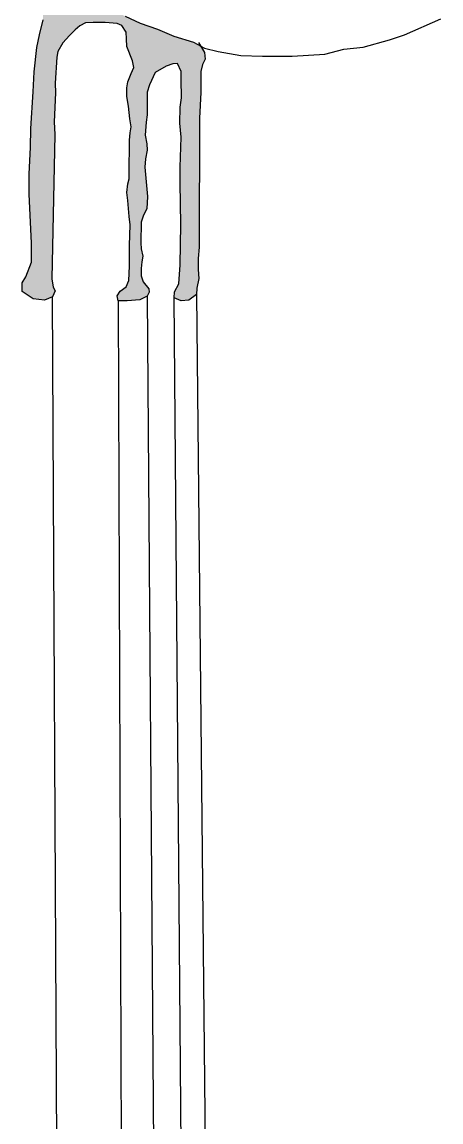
# Model space of a CAD drawing. Header units: millimetres. Extents: x 245 to 515, y 87 to 339.
# Drawn here: x 392.849 to 393.945, y 228.4 to 231.278 of the extents above; entities that cross this region are included whole.
import ezdxf

# ---------------------------------------------------------------- set-up
doc = ezdxf.new("R2010")
doc.units = ezdxf.units.MM
doc.layers.add('çziigi', color=10, linetype='Continuous')

msp = doc.modelspace()

# ---------------------------------------------------------------- hatches: boundary and pattern name
at = {"layer": 'çziigi'}
h = msp.add_hatch(color=256, dxfattribs=at)
h.dxf.hatch_style = 1
h.paths.add_polyline_path([(393.0692, 231.3213), (392.9833, 231.3824), (392.9247, 231.4344), (392.8799, 231.4827), (392.8699, 231.4926), (392.8672, 231.4822), (392.8633, 231.4576), (392.881, 231.4145), (392.8918, 231.3783), (392.9041, 231.3468), (392.9041, 231.2837), (392.8941, 231.2445), (392.8879, 231.2119), (392.8803, 231.1481), (392.8779, 231.0958), (392.8718, 231), (392.871, 230.95), (392.8672, 230.8808), (392.8672, 230.8278), (392.8734, 230.6997), (392.8734, 230.6504), (392.8588, 230.612), (392.8488, 230.5958), (392.8495, 230.5735), (392.878, 230.5543), (392.908, 230.5504), (392.9288, 230.5589), (392.9357, 230.5751), (392.9303, 230.5843), (392.9265, 230.6066), (392.9343, 230.9839), (392.9329, 231.0169), (392.9367, 231.0935), (392.9352, 231.1184), (392.9396, 231.1865), (392.9424, 231.2013), (392.9558, 231.2243), (392.9726, 231.2429), (392.9874, 231.2577), (392.9999, 231.2683), (393.0147, 231.2759), (393.0348, 231.2769), (393.0664, 231.2769), (393.0975, 231.2745), (393.1095, 231.2697), (393.121, 231.2515), (393.1224, 231.2348), (393.1234, 231.2147), (393.1378, 231.1767), (393.1411, 231.1595), (393.1339, 231.1437), (393.1258, 231.1222), (393.1234, 231.1059), (393.1234, 231.0839), (393.1272, 231.0581), (393.1311, 231.0249), (393.134, 231.0043), (393.132, 230.988), (393.1301, 230.9694), (393.1301, 230.9407), (393.1292, 230.9089), (393.1292, 230.8846), (393.1292, 230.8678), (393.1258, 230.8554), (393.1234, 230.8324), (393.1254, 230.8118), (393.1287, 230.7696), (393.1321, 230.748), (393.1306, 230.7208), (393.1297, 230.694), (393.1297, 230.6586), (393.1297, 230.6399), (393.1278, 230.6017), (393.1215, 230.5859), (393.1053, 230.5744), (393.0976, 230.5615), (393.1005, 230.5486), (393.1239, 230.5486), (393.157, 230.5514), (393.1761, 230.561), (393.1814, 230.5715), (393.1804, 230.5801), (393.1661, 230.5983), (393.1603, 230.6146), (393.1603, 230.6332), (393.1618, 230.6505), (393.1646, 230.6653), (393.1608, 230.6849), (393.1598, 230.7002), (393.1608, 230.7549), (393.1665, 230.7731), (393.1756, 230.7898), (393.1771, 230.8219), (393.1742, 230.8506), (393.1704, 230.8986), (393.1718, 230.9202), (393.1766, 230.9431), (393.1756, 230.9599), (393.1713, 230.9824), (393.1732, 231.016), (393.1761, 231.0356), (393.1761, 231.0547), (393.1761, 231.0772), (393.1761, 231.0949), (393.1819, 231.1136), (393.1972, 231.1461), (393.2259, 231.1628), (393.2436, 231.1686), (393.2556, 231.1695), (393.2647, 231.149), (393.2647, 231.1284), (393.2661, 231.0799), (393.2623, 231.056), (393.2618, 231.0139), (393.2652, 230.9771), (393.2628, 230.8985), (393.2628, 230.8573), (393.2642, 230.7485), (393.2623, 230.6428), (393.2594, 230.593), (393.2479, 230.5725), (393.2465, 230.5567), (393.2652, 230.549), (393.2848, 230.551), (393.3054, 230.5653), (393.3063, 230.5816), (393.3111, 230.6074), (393.3097, 230.6304), (393.3092, 230.6595), (393.3121, 230.6897), (393.313, 231.0265), (393.3167, 231.094), (393.3167, 231.1261), (393.3167, 231.1493), (393.3212, 231.1673), (393.3279, 231.1808), (393.3264, 231.1987), (393.3166, 231.2152), (393.2972, 231.2261), (393.2459, 231.2415), (393.2034, 231.2598), (393.1579, 231.2752), (393.1183, 231.2935)])

# ---------------------------------------------------------------- linework, layer by layer
for p, q in [((392.8941, 231.2445), (392.9041, 231.2837)), ((392.9999, 231.2683), (392.9874, 231.2577)), ((393.0147, 231.2759), (392.9999, 231.2683)), ((393.0348, 231.2769), (393.0147, 231.2759)), ((393.0664, 231.2769), (393.0348, 231.2769)), ((393.0975, 231.2745), (393.0664, 231.2769)), ((393.1095, 231.2697), (393.0975, 231.2745)), ((393.121, 231.2515), (393.1095, 231.2697)), ((393.1183, 231.2935), (393.1579, 231.2752)), ((393.1579, 231.2752), (393.2034, 231.2598)), ((393.8494, 231.2451), (393.9448, 231.2863)), ((392.8879, 231.2119), (392.8941, 231.2445)), ((392.9726, 231.2429), (392.9558, 231.2243)), ((392.9874, 231.2577), (392.9726, 231.2429)), ((393.1224, 231.2348), (393.121, 231.2515)), ((393.2034, 231.2598), (393.2459, 231.2415)), ((393.2459, 231.2415), (393.2972, 231.2261)), ((393.8105, 231.2319), (393.8494, 231.2451)), ((392.8803, 231.1481), (392.8879, 231.2119)), ((392.9558, 231.2243), (392.9424, 231.2013)), ((393.1234, 231.2147), (393.1224, 231.2348)), ((393.1378, 231.1767), (393.1234, 231.2147)), ((393.2972, 231.2261), (393.3258, 231.21)), ((393.3107, 231.2249), (393.3264, 231.1987)), ((393.3258, 231.21), (393.3617, 231.2012)), ((393.6903, 231.207), (393.7416, 231.2129)), ((393.7416, 231.2129), (393.8105, 231.2319)), ((392.9396, 231.1865), (392.9352, 231.1184)), ((392.9424, 231.2013), (392.9396, 231.1865)), ((393.3264, 231.1987), (393.3279, 231.1808)), ((393.3617, 231.2012), (393.4211, 231.1909)), ((393.4211, 231.1909), (393.4775, 231.1894)), ((393.4775, 231.1894), (393.5554, 231.1887)), ((393.5554, 231.1887), (393.6412, 231.1946)), ((393.6412, 231.1946), (393.6903, 231.207)), ((393.1339, 231.1437), (393.1411, 231.1595)), ((393.1411, 231.1595), (393.1378, 231.1767)), ((393.2259, 231.1628), (393.1972, 231.1461)), ((393.2436, 231.1686), (393.2259, 231.1628)), ((393.2556, 231.1695), (393.2436, 231.1686)), ((393.2647, 231.149), (393.2556, 231.1695)), ((393.3212, 231.1673), (393.3167, 231.1493)), ((393.3279, 231.1808), (393.3212, 231.1673)), ((392.8779, 231.0958), (392.8803, 231.1481)), ((393.1258, 231.1222), (393.1339, 231.1437)), ((393.1972, 231.1461), (393.1819, 231.1136)), ((393.2647, 231.1284), (393.2647, 231.149)), ((393.2661, 231.0799), (393.2647, 231.1284)), ((393.3167, 231.1493), (393.3167, 231.1261)), ((393.3167, 231.1261), (393.3167, 231.094)), ((392.8718, 231), (392.8779, 231.0958)), ((392.9352, 231.1184), (392.9367, 231.0935)), ((393.1234, 231.1059), (393.1258, 231.1222)), ((393.1234, 231.0839), (393.1234, 231.1059)), ((393.1819, 231.1136), (393.1761, 231.0949)), ((393.1761, 231.0949), (393.1761, 231.0772)), ((392.9367, 231.0935), (392.9329, 231.0169)), ((393.1272, 231.0581), (393.1234, 231.0839)), ((393.1761, 231.0772), (393.1761, 231.0547)), ((393.2623, 231.056), (393.2661, 231.0799)), ((393.3167, 231.094), (393.313, 231.0265)), ((393.1311, 231.0249), (393.1272, 231.0581)), ((393.1761, 231.0547), (393.1761, 231.0356)), ((393.2618, 231.0139), (393.2623, 231.056)), ((392.9329, 231.0169), (392.9343, 230.9839)), ((393.134, 231.0043), (393.1311, 231.0249)), ((393.1732, 231.016), (393.1713, 230.9824)), ((393.1761, 231.0356), (393.1732, 231.016)), ((393.2652, 230.9771), (393.2618, 231.0139)), ((393.313, 231.0265), (393.3121, 230.6897)), ((392.871, 230.95), (392.8718, 231)), ((392.9343, 230.9839), (392.9265, 230.6066)), ((393.1301, 230.9694), (393.132, 230.988)), ((393.132, 230.988), (393.134, 231.0043)), ((393.1713, 230.9824), (393.1756, 230.9599)), ((393.1301, 230.9407), (393.1301, 230.9694)), ((393.1756, 230.9599), (393.1766, 230.9431)), ((393.2628, 230.8985), (393.2652, 230.9771)), ((392.8672, 230.8808), (392.871, 230.95)), ((393.1292, 230.9089), (393.1301, 230.9407)), ((393.1766, 230.9431), (393.1718, 230.9202)), ((393.1292, 230.8846), (393.1292, 230.9089)), ((393.1718, 230.9202), (393.1704, 230.8986)), ((393.1704, 230.8986), (393.1742, 230.8506)), ((393.2628, 230.8573), (393.2628, 230.8985)), ((392.8672, 230.8278), (392.8672, 230.8808)), ((393.1258, 230.8554), (393.1292, 230.8678)), ((393.1292, 230.8678), (393.1292, 230.8846)), ((393.1234, 230.8324), (393.1258, 230.8554)), ((393.1742, 230.8506), (393.1771, 230.8219)), ((393.2642, 230.7485), (393.2628, 230.8573)), ((392.8734, 230.6997), (392.8672, 230.8278)), ((393.1254, 230.8118), (393.1234, 230.8324)), ((393.1287, 230.7696), (393.1254, 230.8118)), ((393.1771, 230.8219), (393.1756, 230.7898)), ((393.1756, 230.7898), (393.1665, 230.7731)), ((393.1321, 230.748), (393.1287, 230.7696)), ((393.1608, 230.7549), (393.1598, 230.7002)), ((393.1665, 230.7731), (393.1608, 230.7549)), ((393.1297, 230.694), (393.1306, 230.7208)), ((393.1306, 230.7208), (393.1321, 230.748)), ((393.2623, 230.6428), (393.2642, 230.7485)), ((392.8734, 230.6504), (392.8734, 230.6997)), ((393.1297, 230.6586), (393.1297, 230.694)), ((393.1598, 230.7002), (393.1608, 230.6849)), ((393.1608, 230.6849), (393.1646, 230.6653)), ((393.1646, 230.6653), (393.1618, 230.6505)), ((393.3121, 230.6897), (393.3092, 230.6595)), ((392.8588, 230.612), (392.8734, 230.6504)), ((393.1278, 230.6017), (393.1297, 230.6399)), ((393.1297, 230.6399), (393.1297, 230.6586)), ((393.1618, 230.6505), (393.1603, 230.6332)), ((393.2594, 230.593), (393.2623, 230.6428)), ((393.3092, 230.6595), (393.3097, 230.6304)), ((392.8488, 230.5958), (392.8588, 230.612)), ((392.9265, 230.6066), (392.9303, 230.5843)), ((393.1603, 230.6332), (393.1603, 230.6146)), ((393.1603, 230.6146), (393.1661, 230.5983)), ((393.3111, 230.6074), (393.3063, 230.5816)), ((393.3097, 230.6304), (393.3111, 230.6074)), ((392.8495, 230.5735), (392.8488, 230.5958)), ((392.9303, 230.5843), (392.9357, 230.5751)), ((393.1053, 230.5744), (393.1215, 230.5859)), ((393.1215, 230.5859), (393.1278, 230.6017)), ((393.1661, 230.5983), (393.1804, 230.5801)), ((393.1804, 230.5801), (393.1814, 230.5715)), ((393.2479, 230.5725), (393.2594, 230.593)), ((393.3063, 230.5816), (393.3054, 230.5653)), ((392.878, 230.5543), (392.8495, 230.5735)), ((392.908, 230.5504), (392.878, 230.5543)), ((392.9288, 230.5589), (392.908, 230.5504)), ((392.9357, 230.5751), (392.9288, 230.5589)), ((393.0934, 196.4905), (392.9288, 230.5589)), ((393.0976, 230.5615), (393.1053, 230.5744)), ((393.1005, 230.5486), (393.0976, 230.5615)), ((393.1005, 230.5486), (393.2177, 196.5727)), ((393.1239, 230.5486), (393.1005, 230.5486)), ((393.157, 230.5514), (393.1239, 230.5486)), ((393.1761, 230.561), (393.157, 230.5514)), ((393.1814, 230.5715), (393.1761, 230.561)), ((393.1761, 230.561), (393.4278, 196.5169)), ((393.2465, 230.5567), (393.2479, 230.5725)), ((393.53, 196.5535), (393.2465, 230.5567)), ((393.2652, 230.549), (393.2465, 230.5567)), ((393.2848, 230.551), (393.2652, 230.549)), ((393.3054, 230.5653), (393.2848, 230.551)), ((393.3054, 230.5653), (393.6539, 196.5375))]:
    msp.add_line(p, q, dxfattribs=at)

doc.saveas('drawing.dxf')
